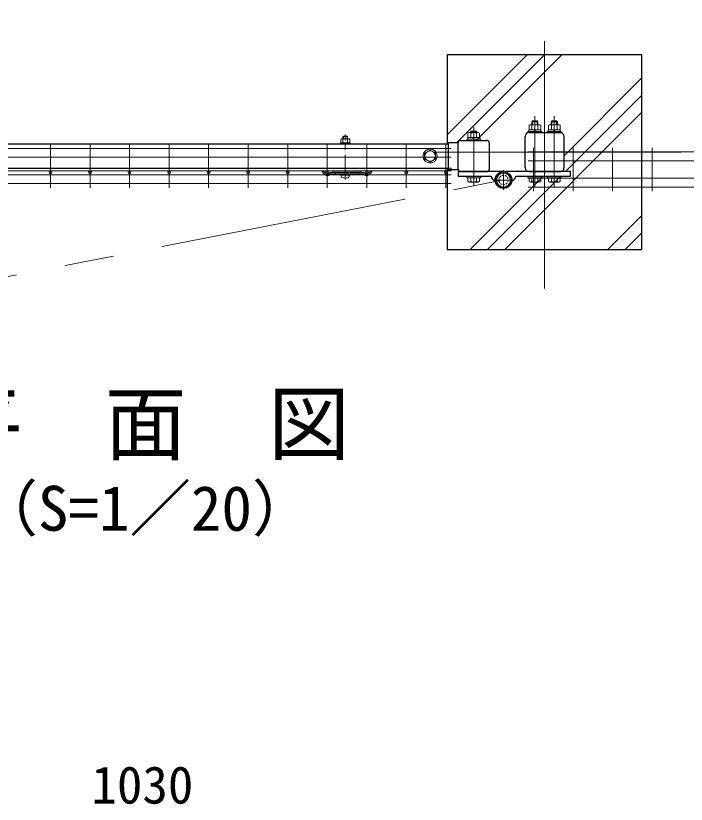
# Model space of a CAD drawing. Units: millimetres, scale not verified. Extents: x -4200 to 4200, y -2970 to 2970.
# Drawn here: x -2293 to -1432, y 1210 to 2222 of the extents above; entities that cross this region are included whole.
import ezdxf
from ezdxf.enums import TextEntityAlignment as Align

# ---------------------------------------------------------------- set-up
doc = ezdxf.new("R2010")
doc.units = ezdxf.units.MM
doc.header["$LTSCALE"] = 10
doc.linetypes.add('USER1', pattern=[50.8, 31.75, -6.35, 6.35, -6.35])
doc.linetypes.add('USER2', pattern=[0.375, 0.25, -0.125])
for name, color, linetype, lineweight in [('0-0_D-STR-TXT', 7, 'Continuous', 13), ('0-1_D-STR1', 1, 'Continuous', 25), ('0-2_D-STR4', 7, 'Continuous', 25), ('0-3_D-DCR-HCH', 7, 'Continuous', 13), ('0-5_D-STR-DIM', 7, 'Continuous', 13), ('0-9_D-STR3', 3, 'Continuous', 13), ('0-A_D-BMK', 2, 'USER1', 13), ('0-B_D-STR2', 7, 'Continuous', 13), ('0-E_丁番', 3, 'Continuous', 25)]:
    doc.layers.add(name, color=color, linetype=linetype, lineweight=lineweight)
doc.styles.add('ＭＳ ゴシック', font='')
doc.styles.get('ＭＳ ゴシック').set_extended_font_data('MS Gothic')

# ---------------------------------------------------------------- blocks, each defined once
blk = doc.blocks.new('A$C982ee5ca')
at = {"layer": '0-9_D-STR3'}
for p, q in [((-57.5, 440.8), (-57.5, 399)), ((-43.3, 449), (43.3, 449)), ((-23, 484), (-30, 477)), ((30, 477), (-30, 477)), ((-30, 477), (-30, 449)), ((-29.1, 440.8), (-29.1, 399)), ((-23, 484), (-23, 449)), ((23, 484), (-23, 484)), ((23, 484), (23, 449)), ((23, 484), (30, 477)), ((29.1, 440.8), (29.1, 399)), ((30, 477), (30, 449)), ((57.5, 440.8), (57.5, 399)), ((-62.5, 399), (62.5, 399)), ((-62.5, 383), (-62.5, 399)), ((-62.5, 383), (62.5, 383)), ((-57.5, 399), (57.5, 399)), ((62.5, 383), (62.5, 399)), ((-62.5, 0), (62.5, 0)), ((-62.5, -16), (-62.5, 0)), ((62.5, -16), (62.5, 0)), ((-62.5, -16), (62.5, -16)), ((-51.8, -16), (51.8, -16)), ((-51.8, -31.3), (-51.8, -16)), ((51.8, -31.6), (51.8, -16))]:
    blk.add_line(p, q, dxfattribs=at)
for centre, radius, start, end in [((-43.3, 432.6), 16.4, 30, 150), ((0, 393.2), 55.8, 58.543, 121.457), ((43.3, 432.6), 16.4, 30, 150), ((-32.8, -31.3), 19, 180, 253.92714), ((0.7, 85), 140, 253.92714, 285.41383), ((32.8, -31.6), 19, 285.41383, 0)]:
    blk.add_arc(centre, radius, start, end, dxfattribs=at)
at = {"layer": '0-A_D-BMK'}
blk.add_line((0, -75), (0, 504), dxfattribs=at)

msp = doc.modelspace()

# ---------------------------------------------------------------- linework, layer by layer
at = {"layer": '0-1_D-STR1'}
for p, q in [((-1638.92, 2027.46), (-1638.92, 2067.26)), ((-1633.82, 2072.36), (-1594.02, 2072.36)), ((-1588.92, 2027.46), (-1588.92, 2067.26)), ((-2555.92, 2057.86), (-1737.92, 2057.86)), ((-1737.92, 2059.78), (-1737.92, 2024.88)), ((-1737.92, 2059.78), (-1724.85, 2059.78)), ((-1724.92, 2025.56), (-1724.92, 2059.2)), ((-1721.72, 2062.36), (-1688.12, 2062.36)), ((-1684.92, 2059.16), (-1684.92, 2025.56)), ((-2555.92, 2026.86), (-1737.92, 2026.86)), ((-1737.92, 2024.88), (-1724.84, 2024.88)), ((-1721.72, 2022.36), (-1688.12, 2022.36)), ((-1633.82, 2022.36), (-1594.02, 2022.36))]:
    msp.add_line(p, q, dxfattribs=at)
for centre, radius, start, end in [((-1633.82, 2067.26), 5.1, 90.00031, 179.99985), ((-1594.02, 2067.26), 5.1, 0, 90.00028), ((-1721.72, 2059.16), 3.2, 90.00001, 179.15097), ((-1688.12, 2059.16), 3.2, 0.00084, 90), ((-1721.72, 2025.56), 3.2, 180.00224, 269.9988), ((-1688.12, 2025.56), 3.2, 270, 359.99916), ((-1633.82, 2027.46), 5.1, 179.99984, 269.99973), ((-1594.02, 2027.46), 5.1, 269.9997, 0)]:
    msp.add_arc(centre, radius, start, end, dxfattribs=at)
at = {"layer": '0-2_D-STR4'}
msp.add_lwpolyline([(-1738.92, 2026.86), (-1738.92, 1922.36), (-1488.92, 1922.36), (-1488.92, 2172.36), (-1738.92, 2172.36), (-1738.92, 2057.86)], dxfattribs=at)
at = {"layer": '0-3_D-DCR-HCH'}
for p, q in [((-1738.92, 2069.52), (-1636.08, 2172.36)), ((-1726.56, 2059.78), (-1613.99, 2172.36)), ((-1701.89, 2062.36), (-1591.89, 2172.36)), ((-1588.92, 2042.75), (-1488.92, 2142.75)), ((-1587.21, 2022.36), (-1488.92, 2120.65)), ((-1665.11, 1922.36), (-1488.92, 2098.55)), ((-1709.31, 1922.36), (-1615.31, 2016.36)), ((-1687.21, 1922.36), (-1593.21, 2016.36)), ((-1532.53, 1922.36), (-1488.92, 1965.97)), ((-1510.43, 1922.36), (-1488.92, 1943.87))]:
    msp.add_line(p, q, dxfattribs=at)
at = {"layer": '0-9_D-STR3'}
for p, q in [((-1630.42, 2086.35), (-1629.42, 2087.35)), ((-1630.42, 2082.46), (-1630.42, 2086.35)), ((-1623.42, 2082.46), (-1623.42, 2087.35)), ((-1622.42, 2082.46), (-1622.42, 2086.35)), ((-1605.42, 2086.35), (-1604.42, 2087.35)), ((-1605.42, 2082.46), (-1605.42, 2086.35)), ((-1598.42, 2082.46), (-1598.42, 2087.35)), ((-1597.42, 2082.46), (-1597.42, 2086.35)), ((-1633.92, 2075.96), (-1633.92, 2081.76)), ((-1633.92, 2075.96), (-1618.92, 2075.96)), ((-1632.19, 2082.46), (-1620.65, 2082.46)), ((-1630.17, 2075.96), (-1630.17, 2081.76)), ((-1627.48, 2073.96), (-1626.33, 2075.96)), ((-1626.79, 2073.96), (-1625.64, 2075.96)), ((-1622.67, 2075.96), (-1622.67, 2081.76)), ((-1618.92, 2075.96), (-1618.92, 2081.76)), ((-1618.72, 2073.96), (-1618.72, 2075.96)), ((-1608.92, 2075.96), (-1608.92, 2081.76)), ((-1608.92, 2075.96), (-1593.92, 2075.96)), ((-1607.19, 2082.46), (-1595.65, 2082.46)), ((-1605.17, 2075.96), (-1605.17, 2081.76)), ((-1602.48, 2073.96), (-1601.33, 2075.96)), ((-1601.79, 2073.96), (-1600.64, 2075.96)), ((-1597.67, 2075.96), (-1597.67, 2081.76)), ((-1593.92, 2075.96), (-1593.92, 2081.76)), ((-1593.72, 2073.96), (-1593.72, 2075.96)), ((-1712.42, 2065.96), (-1712.42, 2071.76)), ((-1712.42, 2065.96), (-1697.42, 2065.96)), ((-1710.69, 2072.46), (-1699.15, 2072.46)), ((-1708.92, 2073.35), (-1707.92, 2074.35)), ((-1708.92, 2072.46), (-1708.92, 2073.35)), ((-1708.67, 2065.96), (-1708.67, 2071.76)), ((-1705.98, 2063.96), (-1704.83, 2065.96)), ((-1705.29, 2063.96), (-1704.14, 2065.96)), ((-1701.92, 2072.46), (-1701.92, 2074.35)), ((-1701.17, 2065.96), (-1701.17, 2071.76)), ((-1700.92, 2072.46), (-1700.92, 2073.35)), ((-1697.42, 2065.96), (-1697.42, 2071.76)), ((-1697.22, 2063.96), (-1697.22, 2065.96)), ((-1635.42, 2072.36), (-1635.42, 2073.96)), ((-1635.42, 2073.96), (-1617.42, 2073.96)), ((-1617.42, 2072.36), (-1635.42, 2072.36)), ((-1634.12, 2073.96), (-1618.72, 2073.96)), ((-1617.42, 2072.36), (-1617.42, 2073.96)), ((-1610.42, 2072.36), (-1610.42, 2073.96)), ((-1610.42, 2073.96), (-1592.42, 2073.96)), ((-1592.42, 2072.36), (-1610.42, 2072.36)), ((-1609.12, 2073.96), (-1593.72, 2073.96)), ((-1592.42, 2072.36), (-1592.42, 2073.96)), ((-1713.92, 2062.36), (-1713.92, 2063.96)), ((-1713.92, 2063.96), (-1695.92, 2063.96)), ((-1695.92, 2062.36), (-1713.92, 2062.36)), ((-1712.62, 2063.96), (-1697.22, 2063.96)), ((-1695.92, 2062.36), (-1695.92, 2063.96)), ((-1760.92, 2050.08), (-1767.92, 2046.04)), ((-1767.92, 2046.04), (-1767.92, 2038.62)), ((-1760.92, 2050.08), (-1753.92, 2046.04)), ((-1753.92, 2046.04), (-1753.92, 2038.62)), ((-1760.92, 2034.58), (-1767.92, 2038.62)), ((-1760.92, 2034.58), (-1753.92, 2038.62)), ((-1899.4, 2021.74), (-1898.35, 2022.96)), ((-1899.4, 2021.74), (-1894.69, 2017.69)), ((-1898.35, 2022.96), (-1893.64, 2018.9)), ((-1889.76, 2020.74), (-1891.74, 2018.93)), ((-1888.68, 2019.56), (-1890.67, 2017.75)), ((-1888.68, 2021.16), (-1886.18, 2021.16)), ((-1888.68, 2019.56), (-1846.68, 2019.56)), ((-1886.18, 2022.96), (-1849.18, 2022.96)), ((-1886.18, 2021.16), (-1886.18, 2022.96)), ((-1849.18, 2021.16), (-1886.18, 2021.16)), ((-1882.68, 2021.16), (-1882.68, 2019.56)), ((-1852.68, 2021.16), (-1852.68, 2019.56)), ((-1849.18, 2021.16), (-1849.18, 2022.96)), ((-1849.18, 2021.16), (-1846.68, 2021.16)), ((-1846.68, 2019.56), (-1844.7, 2017.75)), ((-1845.6, 2020.74), (-1843.62, 2018.93)), ((-1837.01, 2022.96), (-1841.72, 2018.9)), ((-1835.97, 2021.74), (-1840.68, 2017.69)), ((-1835.97, 2021.74), (-1837.01, 2022.96)), ((-1713.92, 2016.36), (-1695.92, 2016.36)), ((-1713.92, 2014.36), (-1713.92, 2016.36)), ((-1713.92, 2014.36), (-1695.92, 2014.36)), ((-1712.42, 2009.94), (-1712.42, 2014.36)), ((-1712.42, 2014.36), (-1697.42, 2014.36)), ((-1708.67, 2009.94), (-1708.67, 2014.36)), ((-1701.16, 2009.94), (-1701.16, 2014.36)), ((-1697.42, 2009.94), (-1697.42, 2014.36)), ((-1695.92, 2014.36), (-1695.92, 2016.36)), ((-1635.42, 2016.36), (-1617.42, 2016.36)), ((-1635.42, 2014.36), (-1635.42, 2016.36)), ((-1635.42, 2014.36), (-1617.42, 2014.36)), ((-1633.92, 2009.94), (-1633.92, 2014.36)), ((-1633.92, 2014.36), (-1618.92, 2014.36)), ((-1630.17, 2009.94), (-1630.17, 2014.36)), ((-1622.66, 2009.94), (-1622.66, 2014.36)), ((-1618.92, 2009.94), (-1618.92, 2014.36)), ((-1617.42, 2014.36), (-1617.42, 2016.36)), ((-1610.42, 2016.36), (-1592.42, 2016.36)), ((-1610.42, 2014.36), (-1610.42, 2016.36)), ((-1610.42, 2014.36), (-1592.42, 2014.36)), ((-1608.92, 2009.94), (-1608.92, 2014.36)), ((-1608.92, 2014.36), (-1593.92, 2014.36)), ((-1605.17, 2009.94), (-1605.17, 2014.36)), ((-1597.66, 2009.94), (-1597.66, 2014.36)), ((-1593.92, 2009.94), (-1593.92, 2014.36)), ((-1592.42, 2014.36), (-1592.42, 2016.36)), ((-1710.55, 2008.86), (-1699.29, 2008.86)), ((-1632.05, 2008.86), (-1620.79, 2008.86)), ((-1607.05, 2008.86), (-1595.79, 2008.86))]:
    msp.add_line(p, q, dxfattribs=at)
for points in [[(-1630.42, 2086.35), (-1622.42, 2086.35), (-1623.42, 2087.35)], [(-1629.42, 2082.46), (-1629.42, 2087.35), (-1623.42, 2087.35)], [(-1605.42, 2086.35), (-1597.42, 2086.35), (-1598.42, 2087.35)], [(-1604.42, 2082.46), (-1604.42, 2087.35), (-1598.42, 2087.35)], [(-1634.12, 2073.96), (-1634.12, 2075.96), (-1618.72, 2075.96)], [(-1609.12, 2073.96), (-1609.12, 2075.96), (-1593.72, 2075.96)], [(-1712.62, 2063.96), (-1712.62, 2065.96), (-1697.22, 2065.96)], [(-1708.92, 2073.35), (-1700.92, 2073.35), (-1701.92, 2074.35)], [(-1707.92, 2072.46), (-1707.92, 2074.35), (-1701.92, 2074.35)]]:
    msp.add_lwpolyline(points, dxfattribs=at)
for radius in [9, 6.71]:
    msp.add_circle((-1760.92, 2042.33), radius, dxfattribs=at)
for centre, radius, start, end in [((-1632.04, 2079.61), 2.85, 48.83491, 131.16509), ((-1626.42, 2072.06), 10.39, 68.85295, 111.14705), ((-1620.79, 2079.61), 2.85, 48.86505, 131.13495), ((-1607.04, 2079.61), 2.85, 48.83491, 131.16509), ((-1601.42, 2072.06), 10.39, 68.85295, 111.14705), ((-1595.79, 2079.61), 2.85, 48.86505, 131.13495), ((-1710.54, 2069.61), 2.85, 48.83491, 131.16509), ((-1704.92, 2062.06), 10.39, 68.85295, 111.14705), ((-1699.29, 2069.61), 2.85, 48.86505, 131.13495), ((-1892.71, 2019.98), 3.03, 229.26286, 312.38442), ((-1892.71, 2019.98), 1.43, 229.26286, 312.38442), ((-1888.68, 2019.56), 1.6, 90, 132.38442), ((-1846.68, 2019.56), 1.6, 47.61558, 90), ((-1842.65, 2019.98), 3.03, 227.61558, 310.73714), ((-1842.65, 2019.98), 1.43, 227.61558, 310.73714), ((-1710.55, 2011.02), 2.16, 210, 330), ((-1704.92, 2015.94), 7.08, 237.93138, 302.06862), ((-1699.29, 2011.02), 2.16, 210, 330), ((-1632.05, 2011.02), 2.16, 210, 330), ((-1626.42, 2015.94), 7.08, 237.93138, 302.06862), ((-1620.79, 2011.02), 2.16, 210, 330), ((-1607.05, 2011.02), 2.16, 210, 330), ((-1601.42, 2015.94), 7.08, 237.93138, 302.06862), ((-1595.79, 2011.02), 2.16, 210, 330)]:
    msp.add_arc(centre, radius, start, end, dxfattribs=at)
at = {"layer": '0-A_D-BMK'}
for p, q in [((-1613.92, 1872.36), (-1613.92, 2222.36)), ((-1626.42, 2002.86), (-1626.42, 2093.35)), ((-1601.42, 2002.86), (-1601.42, 2093.35)), ((-1704.92, 2079.35), (-1704.92, 2003.86)), ((-1438.92, 2047.36), (-1788.92, 2047.36)), ((-1666.72, 1998.76), (-1666.72, 2024.36)), ((-2603.66, 1829.01), (-1666.72, 2011.56)), ((-1679.52, 2011.56), (-1653.92, 2011.56))]:
    msp.add_line(p, q, dxfattribs=at)
at = {"layer": '0-B_D-STR2'}
for p, q in [((-2248.46, 2057.56), (-2248.46, 2001.56)), ((-2197.69, 2057.56), (-2197.69, 2001.56)), ((-2146.92, 2057.56), (-2146.92, 2001.56)), ((-2096.15, 2057.56), (-2096.15, 2001.56)), ((-2045.38, 2057.56), (-2045.38, 2001.56)), ((-1994.61, 2057.56), (-1994.61, 2001.56)), ((-1943.84, 2057.56), (-1943.84, 2001.56)), ((-1893.07, 2057.56), (-1893.07, 2001.56)), ((-1842.3, 2057.56), (-1842.3, 2001.56)), ((-1791.53, 2057.56), (-1791.53, 2001.56)), ((-1740.76, 2057.56), (-1740.76, 2001.56)), ((-2560.05, 2052.16), (-1733.79, 2052.16)), ((-1635.12, 2047.66), (-1231.54, 2047.66)), ((-1628.14, 2053.06), (-1628.14, 1997.06)), ((-1577.37, 2053.06), (-1577.37, 1997.06)), ((-1526.61, 2053.06), (-1526.61, 1997.06)), ((-1475.84, 2053.06), (-1475.84, 1997.06)), ((-2560.05, 2040.86), (-1733.79, 2040.86)), ((-1635.12, 2036.36), (-1231.54, 2036.36)), ((-2560.08, 2026.86), (-1733.76, 2026.86)), ((-1733.76, 2023.26), (-1733.76, 2026.86)), ((-2560.08, 2023.26), (-1733.76, 2023.26)), ((-2560.05, 2018.26), (-1733.79, 2018.26)), ((-1635.12, 2013.76), (-1231.54, 2013.76)), ((-2560.05, 2006.96), (-1733.79, 2006.96)), ((-1635.12, 2002.46), (-1231.54, 2002.46))]:
    msp.add_line(p, q, dxfattribs=at)
for centre, radius in [((-2248.46, 2021.46), 1.8), ((-2197.69, 2021.46), 1.8), ((-2146.92, 2021.46), 1.8), ((-2096.15, 2021.46), 1.8), ((-2045.38, 2021.46), 1.8), ((-1994.61, 2021.46), 1.8), ((-1943.84, 2021.46), 1.8), ((-1893.07, 2021.46), 1.8), ((-1842.3, 2021.46), 1.8), ((-1791.53, 2021.46), 1.8), ((-1740.76, 2021.46), 1.8), ((-1666.72, 2011.56), 10), ((-1666.72, 2011.56), 9)]:
    msp.add_circle(centre, radius, dxfattribs=at)
at = {"layer": '0-B_D-STR2', "linetype": 'USER2'}
msp.add_circle((-1666.72, 2011.56), 6, dxfattribs=at)
at = {"layer": '0-E_丁番'}
for p, q in [((-1724.92, 2022.36), (-1724.92, 2016.36)), ((-1666.72, 2022.36), (-1724.92, 2022.36)), ((-1724.92, 2016.36), (-1682.39, 2016.36)), ((-1580.52, 2022.36), (-1666.72, 2022.36))]:
    msp.add_line(p, q, dxfattribs=at)
msp.add_lwpolyline([(-1651.04, 2016.36), (-1580.52, 2016.36), (-1580.52, 2022.36)], dxfattribs=at)
msp.add_circle((-1666.72, 2011.56), 10.8, dxfattribs=at)
msp.add_circle((-1666.72, 2011.56), 10.8, dxfattribs=at)
for centre, start, end in [((-1676.39, 2016.36), 180, 259.73982), ((-1657.04, 2016.36), 280.26018, 0)]:
    msp.add_arc(centre, 6, start, end, dxfattribs=at)

# ---------------------------------------------------------------- block references
at = {"layer": '0-5_D-STR-DIM', "xscale": 0.1, "yscale": 0.1}
msp.add_blockref('A$C982ee5ca', (-1869.92, 2019.56), dxfattribs=at)

# ---------------------------------------------------------------- texts
at = {"layer": '0-0_D-STR-TXT', "style": 'ＭＳ ゴシック'}
for s, height, p in [('平\u3000面\u3000図', 76.98, (-2388.82, 1637.27)), ('（S=1／20）', 57.7, (-2343.33, 1544.08))]:
    msp.add_text(s, height=height, dxfattribs=at).set_placement(p, align=Align.BOTTOM_LEFT)
at = {"layer": '0-5_D-STR-DIM', "style": 'ＭＳ ゴシック'}
msp.add_text('1030', height=48.09, dxfattribs=at).set_placement((-2195.82, 1196.81), align=Align.BOTTOM_LEFT)

doc.saveas('drawing.dxf')
